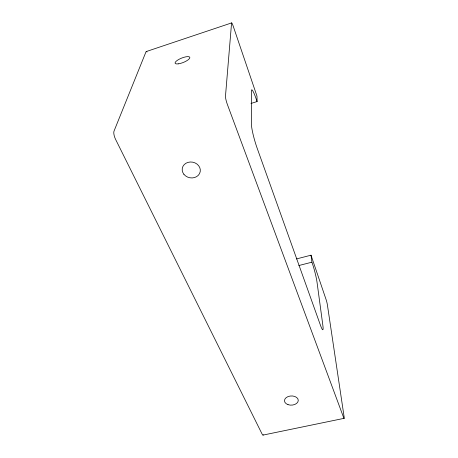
<?xml version="1.0" encoding="UTF-8"?>
<svg xmlns="http://www.w3.org/2000/svg" width="458" height="458" viewBox="0 0 458 458"><rect width="100%" height="100%" fill="white"/><g stroke="black" fill="none" stroke-linecap="round" stroke-linejoin="round"><path stroke-width="0.69" d="M146.228 51.565L231.645 22.9M250.973 103.456L257.087 101.567L256.978 96.123L233.271 26.341A5.13 0.561 73 0 0 231.559 23.118L225.473 96.226A6.561 0.996 73.1 0 0 227.42 104.584L343.58 417.427A4.666 0.475 76.8 0 0 344.072 416.597L327.361 304.667A3.693 0.332 75.7 0 0 326.107 299.635L311.011 255.192L296.486 258.936M298.845 265.531L311.921 262.188L311.011 255.192M263.104 435.071L344.153 418.331M257.087 101.567L256.383 99.501A16.883 1.912 73.7 0 0 251.356 91.102L251.419 124.021A18.549 2.37 73.9 0 0 257.27 148.529L320.48 325.323A15.257 1.609 75.9 0 0 322.873 325.501L317.045 282.346A13.906 1.363 75.5 0 0 312.425 263.659L311.921 262.188M263.298 434.739A4.551 1.002 78.9 0 1 262.194 434.258L115.571 139.346A6.338 2.055 70.7 0 1 113.99 131.183L145.993 51.828A4.998 1.179 70.5 0 1 147.007 52.006M178.236 63.862A7.912 2.336 -21.9 0 0 189.83 57.834A7.912 2.336 -21.9 0 0 179.313 59.156A7.912 2.336 -21.9 0 0 178.236 63.862M183.887 174.28A9.126 7.935 11.3 0 0 199.539 173.622A9.126 7.935 11.3 0 0 190.328 161.995A9.126 7.935 11.3 0 0 183.887 174.28M287.99 404.643A6.904 4.603 -2.5 0 0 298.272 400.332A6.904 4.603 -2.5 0 0 287.853 396.674A6.904 4.603 -2.5 0 0 287.99 404.643"/></g></svg>
